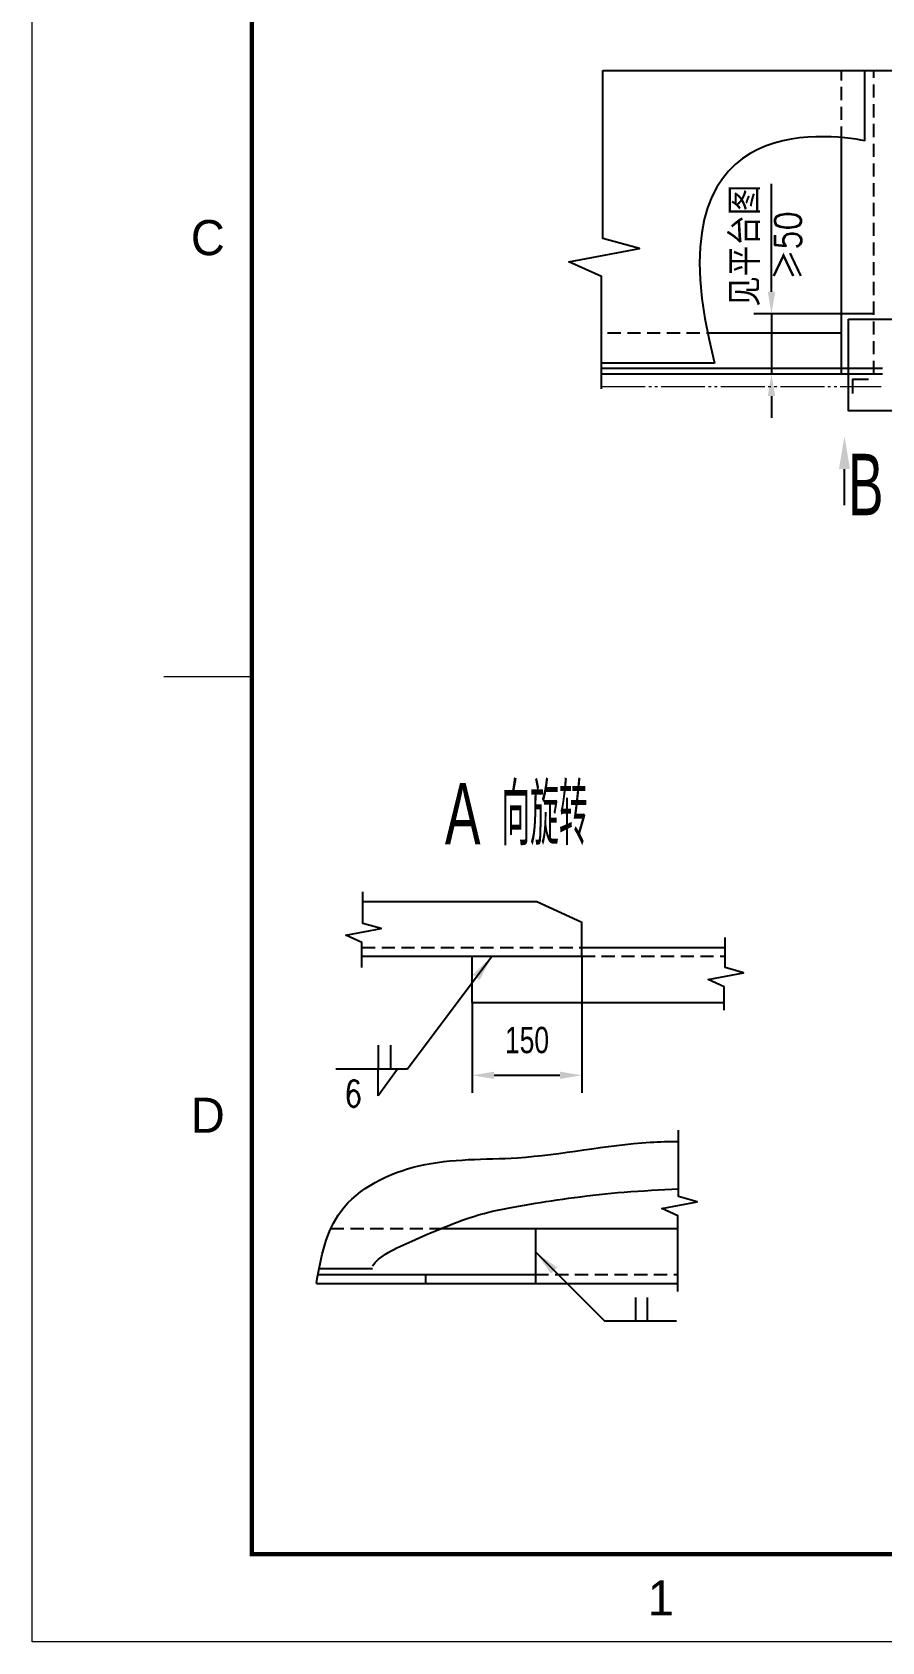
# Model space of a CAD drawing. Extents: x 148 to 221443, y -36682 to 6758.
# Drawn here: x 43810 to 45745, y -36458 to -32790 of the extents above; entities that cross this region are included whole.
import ezdxf
from ezdxf.enums import TextEntityAlignment as Align

# ---------------------------------------------------------------- set-up
doc = ezdxf.new("R2010")
doc.units = 0
doc.header["$LTSCALE"] = 10
doc.header["$MEASUREMENT"] = 0
doc.linetypes.add('HIDDENX2', pattern=[0.75, 0.5, -0.25])
doc.linetypes.add('PHANTOMS6', pattern=[13.6, 10, -0.8, 0.6, -0.8, 0.6, -0.8])
for name, color, linetype in [('2', 4, 'Continuous'), ('3', 255, 'Continuous'), ('9', 6, 'Continuous'), ('DIM', 4, 'Continuous')]:
    doc.layers.add(name, color=color, linetype=linetype)
doc.layers.add('2（细实线）', color=3, linetype='Continuous', lineweight=20)
doc.layers.add('图框层', color=7, linetype='Continuous', lineweight=15)
doc.styles.add('HZ', font='ROMS.SHX', dxfattribs={"width": 0.75, "bigfont": 'GBCBIG.SHX'})
doc.styles.get("Standard").update_dxf_attribs({"font": 'wison_e.shx', "width": 0.75, "bigfont": 'wison_c.shx'})
doc.styles.add('XW', font='ROMANS.shx', dxfattribs={"width": 0.85})
doc.dimstyles.new('DIM1', dxfattribs={"dimscale": 20, "dimtxt": 3, "dimasz": 2.5, "dimexe": 2, "dimexo": 0, "dimgap": 1, "dimtad": 0, "dimdec": 0, "dimzin": 0, "dimdsep": 46, "dimtxsty": 'Standard', "dimcen": 2, "dimclrd": 3, "dimclre": 3, "dimclrt": 3, "dimadec": 0, "dimazin": 0, "dimtfac": 0.666667, "dimtdec": 0, "dimtofl": 0, "dimtmove": 2, "dimatfit": 1, "dimfxl": 2, "dimtvp": 1.333333, "dimtolj": 1, "dimtzin": 0, "dimarcsym": 0})

# ---------------------------------------------------------------- blocks, each defined once
blk = doc.blocks.new('*D1910')
at = {"layer": 'Defpoints', "color": 0}
for p in [(45062.1, -34895.8), (44812.1, -35000.8), (45062.1, -35167.1)]:
    blk.add_point(p, dxfattribs=at)
at = {"layer": 'DIM', "color": 3, "lineweight": -2}
for p, q in [((45062.1, -34895.8), (45062.1, -35207.1)), ((44812.1, -35000.8), (44812.1, -35207.1)), ((44862.1, -35167.1), (45012.1, -35167.1))]:
    blk.add_line(p, q, dxfattribs=at)
at = {"layer": 'DIM', "color": 3}
for points in [[(44862.1, -35158.8), (44862.1, -35175.4), (44812.1, -35167.1)], [(45012.1, -35175.4), (45012.1, -35158.8), (45062.1, -35167.1)]]:
    blk.add_solid(points, dxfattribs=at)
at = {"layer": 'DIM', "color": 3, "insert": (44937.1, -35087.1), "char_height": 60, "attachment_point": 5}
blk.add_mtext('\\A1;150', dxfattribs=at)
blk = doc.blocks.new('a2')
blk.add_line((15326.09, 9816.74), (15336.09, 9816.74))
at = {"layer": '图框层', "ltscale": 10}
blk.add_lwpolyline([(15311.09, 10126.74), (15905.09, 10126.74), (15905.09, 9706.74), (15311.09, 9706.74)], close=True, dxfattribs=at)
at = {"layer": '图框层', "ltscale": 10, "const_width": 0.5}
blk.add_lwpolyline([(15336.09, 10116.74), (15895.09, 10116.74), (15895.09, 9716.74), (15336.09, 9716.74)], close=True, dxfattribs=at)
at = {"style": 'HZ'}
for s, p in [('C', (15331.09, 9866.74)), ('D', (15331.09, 9766.74)), ('1', (15382.67, 9711.74))]:
    blk.add_text(s, height=4, dxfattribs=at).set_placement(p, align=Align.MIDDLE)

msp = doc.modelspace()

# ---------------------------------------------------------------- linework, layer by layer
for p, q in [((45706.9404, -33037.3551), (45706.9404, -32877.4312)), ((45653.607, -33475.7524), (45653.607, -33034.8995)), ((45653.607, -33475.7524), (45375.7525, -33475.7524)), ((45653.607, -33556.5857), (45653.607, -33475.7524)), ((45364.4862, -33544.0857), (45106.4266, -33544.0857)), ((45746.9404, -33556.5857), (45106.4266, -33556.5857)), ((45653.607, -33569.0857), (45653.607, -33556.5857)), ((45746.9404, -33569.0857), (45106.4266, -33569.0857)), ((44562.7969, -34770.8189), (44959.2838, -34770.8189)), ((44959.2838, -34770.8189), (45062.1125, -34817.9987)), ((45062.1125, -34895.8189), (45062.1125, -34817.9987)), ((45062.1125, -34875.8189), (45388.2201, -34875.8189)), ((44561.1198, -34895.8189), (45062.1125, -34895.8189)), ((44812.1125, -35000.8189), (44812.1125, -34895.8189)), ((44812.1125, -35000.8189), (45386.543, -35000.8189)), ((44740.804, -35516.3275), (44956.2868, -35516.3275)), ((44956.2868, -35516.3275), (44956.2868, -35641.3275)), ((44956.2868, -35516.3275), (45280.7173, -35516.3275)), ((44464.626, -35607.3276), (44585.3852, -35607.3276)), ((44457.6638, -35641.3275), (45280.7173, -35641.3275)), ((44460.9465, -35621.3275), (44956.2868, -35621.3275))]:
    msp.add_line(p, q)
at = {"color": 4, "linetype": 'PHANTOMS6', "lineweight": 0}
msp.add_line((45106.4266, -33597.1088), (45743.4894, -33597.1088), dxfattribs=at)
msp.add_lwpolyline([(45679.528, -33613.7199), (45679.528, -33580.4978), (45714.6483, -33580.4978)])
at = {"layer": '2', "color": 3, "linetype": 'Continuous'}
for p, q in [((45493.9296, -33331.6334), (45493.9296, -33135.2959)), ((45493.9296, -33381.6334), (45493.9296, -33331.6334)), ((45726.9404, -33431.6334), (45453.9296, -33431.6334)), ((45493.9296, -33431.6334), (45493.9296, -33569.0857)), ((45633.607, -33569.0857), (45453.9296, -33569.0857)), ((45493.9296, -33619.0857), (45493.9296, -33669.0857)), ((44857.3787, -34895.8189), (44664.5973, -35153.1978)), ((44664.5973, -35153.1978), (44501.722, -35153.1978)), ((44956.2868, -35569.606), (45114.3518, -35727.7115)), ((45277.2271, -35727.7115), (45114.3518, -35727.7115))]:
    msp.add_line(p, q, dxfattribs=at)
at = {"layer": '2', "linetype": 'Continuous'}
msp.add_line((45660.1586, -33868.0219), (45660.1586, -33785.7018), dxfattribs=at)
at = {"layer": '2', "color": 7, "linetype": 'Continuous'}
for p, q in [((44598.1914, -35098.5833), (44598.1914, -35153.1978)), ((44626.0563, -35098.5833), (44626.0563, -35153.1978)), ((44641.9261, -35153.1978), (44598.1914, -35213.8122)), ((44598.1914, -35213.8122), (44598.1914, -35153.1978)), ((45184.5114, -35673.0971), (45184.5114, -35727.7115)), ((45210.8212, -35673.0971), (45210.8212, -35727.7115))]:
    msp.add_line(p, q, dxfattribs=at)
at = {"layer": '2', "color": 3, "linetype": 'Continuous'}
msp.add_lwpolyline([(45669.3174, -33443.6296), (45884.871, -33443.6296), (45884.871, -33652.7173), (45669.3174, -33652.7173)], close=True, dxfattribs=at)
at = {"layer": '2', "color": 7, "linetype": 'Continuous'}
msp.add_lwpolyline([(44641.9261, -35153.1978), (44598.1914, -35153.1978)], dxfattribs=at)
at = {"layer": '2', "color": 3, "linetype": 'Continuous'}
for points in [[(45485.5963, -33381.6334), (45502.2629, -33381.6334), (45493.9296, -33431.6334)], [(45485.5963, -33619.0857), (45502.2629, -33619.0857), (45493.9296, -33569.0857)], [(44813.4051, -34937.8465), (44829.4126, -34949.8365), (44857.3787, -34895.8189)], [(44991.6358, -35619.108), (45005.7798, -35604.9677), (44956.2868, -35569.606)]]:
    msp.add_solid(points, dxfattribs=at)
at = {"layer": '2', "linetype": 'Continuous'}
msp.add_solid([(45647.6586, -33785.7018), (45672.6586, -33785.7018), (45660.1586, -33710.7018)], dxfattribs=at)
at = {"layer": '3', "linetype": 'HIDDENX2', "ltscale": 6}
for p, q in [((45653.607, -33034.8995), (45653.607, -32877.4312)), ((45726.9404, -33569.0857), (45726.9404, -32880.0563)), ((45375.7525, -33475.7524), (45106.4266, -33475.7524)), ((44561.1198, -34875.8189), (45062.1125, -34875.8189)), ((45062.1125, -34895.8189), (45388.2201, -34895.8189)), ((44490.0957, -35516.3275), (44740.804, -35516.3275)), ((44956.2868, -35621.3275), (45280.7173, -35621.3275))]:
    msp.add_line(p, q, dxfattribs=at)
at = {"layer": '3', "ltscale": 6}
msp.add_line((44706.2868, -35641.3275), (44706.2868, -35621.3275), dxfattribs=at)
at = {"layer": '9', "linetype": 'Continuous'}
for points in [[(45109.7808, -32877.4312), (45895.1593, -32877.4312), (45928.7247, -32803.6397), (45958.9336, -32964.6394), (45982.4294, -32880.7854), (47108.7892, -32880.7854)], [(45106.4266, -33602.9227), (45106.4266, -33347.0549), (45032.6351, -33313.4896), (45193.6348, -33283.2807), (45109.7808, -33259.7849), (45109.7808, -32877.4312)], [(44561.1198, -34921.0794), (44561.1198, -34864.4304), (44524.224, -34847.6477), (44604.7239, -34832.5432), (44562.7969, -34820.7953), (44562.7969, -34748.9908)], [(45386.543, -35018.9259), (45386.543, -34965.2439), (45349.6472, -34948.4612), (45430.1471, -34933.3567), (45388.2201, -34921.6088), (45388.2201, -34852.7714)], [(45280.7173, -35659.4346), (45280.7173, -35487.1722), (45243.8216, -35470.3895), (45324.3214, -35455.285), (45282.3944, -35443.5372), (45282.3944, -35291.8727)]]:
    msp.add_lwpolyline(points, dxfattribs=at)
msp.add_open_spline([(45706.9404, -33037.3551), (45619.1387, -33022.166), (45210.7659, -32961.7517), (45364.4862, -33544.0857)], degree=3, dxfattribs=at)
for points, knots in [([(44457.6638, -35641.3275), (44467.1621, -35580.9124), (44493.8414, -35452.8712), (44697.9203, -35352.089), (44941.6466, -35365.0973), (45137.789, -35320.7947), (45260.739, -35317.876), (45282.3944, -35317.8208)], [15.34226896, 15.34226896, 15.34226896, 15.34226896, 119.910453598, 243.528702233, 378.596996784, 561.157200805, 600.141312478, 600.141312478, 600.141312478, 600.141312478]), ([(44585.3852, -35601.3275), (44596.6502, -35580.0311), (44750.7571, -35509.5092), (44835.6978, -35479.9234), (44958.8483, -35457.0191), (45123.7471, -35433.4931), (45241.0684, -35427.976), (45282.3944, -35425.7663)], [55.22248851, 55.22248851, 55.22248851, 55.22248851, 98.499221925, 210.932651786, 293.419551539, 430.326784545, 504.892232321, 504.892232321, 504.892232321, 504.892232321])]:
    msp.add_open_spline(points, degree=3, knots=knots, dxfattribs=at)

# ---------------------------------------------------------------- block references
at = {"layer": '2（细实线）', "xscale": 20, "yscale": 20, "zscale": 20}
msp.add_blockref('a2', (-262411.7048, -230592.8857), dxfattribs=at)

# ---------------------------------------------------------------- texts
at = {"layer": '2', "color": 3, "linetype": 'Continuous'}
for s, height, style, width, p in [('B', 140, 'HZ', 0.65, (45749.2052, -33820.8016)), ('A', 140, 'HZ', 0.65, (44831.2235, -34570.6788)), ('6', 60, 'XW', 0.8, (44561.7187, -35209.0218))]:
    msp.add_text(s, height=height, dxfattribs=dict(at, style=style, width=width)).set_placement(p, align=Align.MIDDLE_RIGHT)
at = {"layer": '2', "color": 3, "linetype": 'Continuous', "style": 'HZ', "width": 0.65}
msp.add_text('向旋转', height=140, dxfattribs=at).set_placement((44878.6873, -34642.7094))
at = {"layer": '2', "color": 3, "linetype": 'Continuous', "insert": (45482.2156, -33276.566), "char_height": 60, "attachment_point": 5, "rotation": 90, "style": 'XW'}
msp.add_mtext('\\A1;{\\fSimSun|b0|i0|c134|p54;见平台图\\P≥}50', dxfattribs=at)

# ---------------------------------------------------------------- dimensions: what is measured, and where the dimension line sits
at = {"layer": 'DIM'}
dim = msp.add_linear_dim(base=(45062.1125, -35167.1016), p1=(44812.1125, -35000.8189), p2=(45062.1125, -34895.8189), text='150', dimstyle='DIM1', override={"dimtxsty": 'Standard'}, dxfattribs=at)
dim.commit()
dim.dimension.update_dxf_attribs({"geometry": '*D1910', "text_midpoint": (44937.1125, -35087.1016)})

doc.saveas('drawing.dxf')
